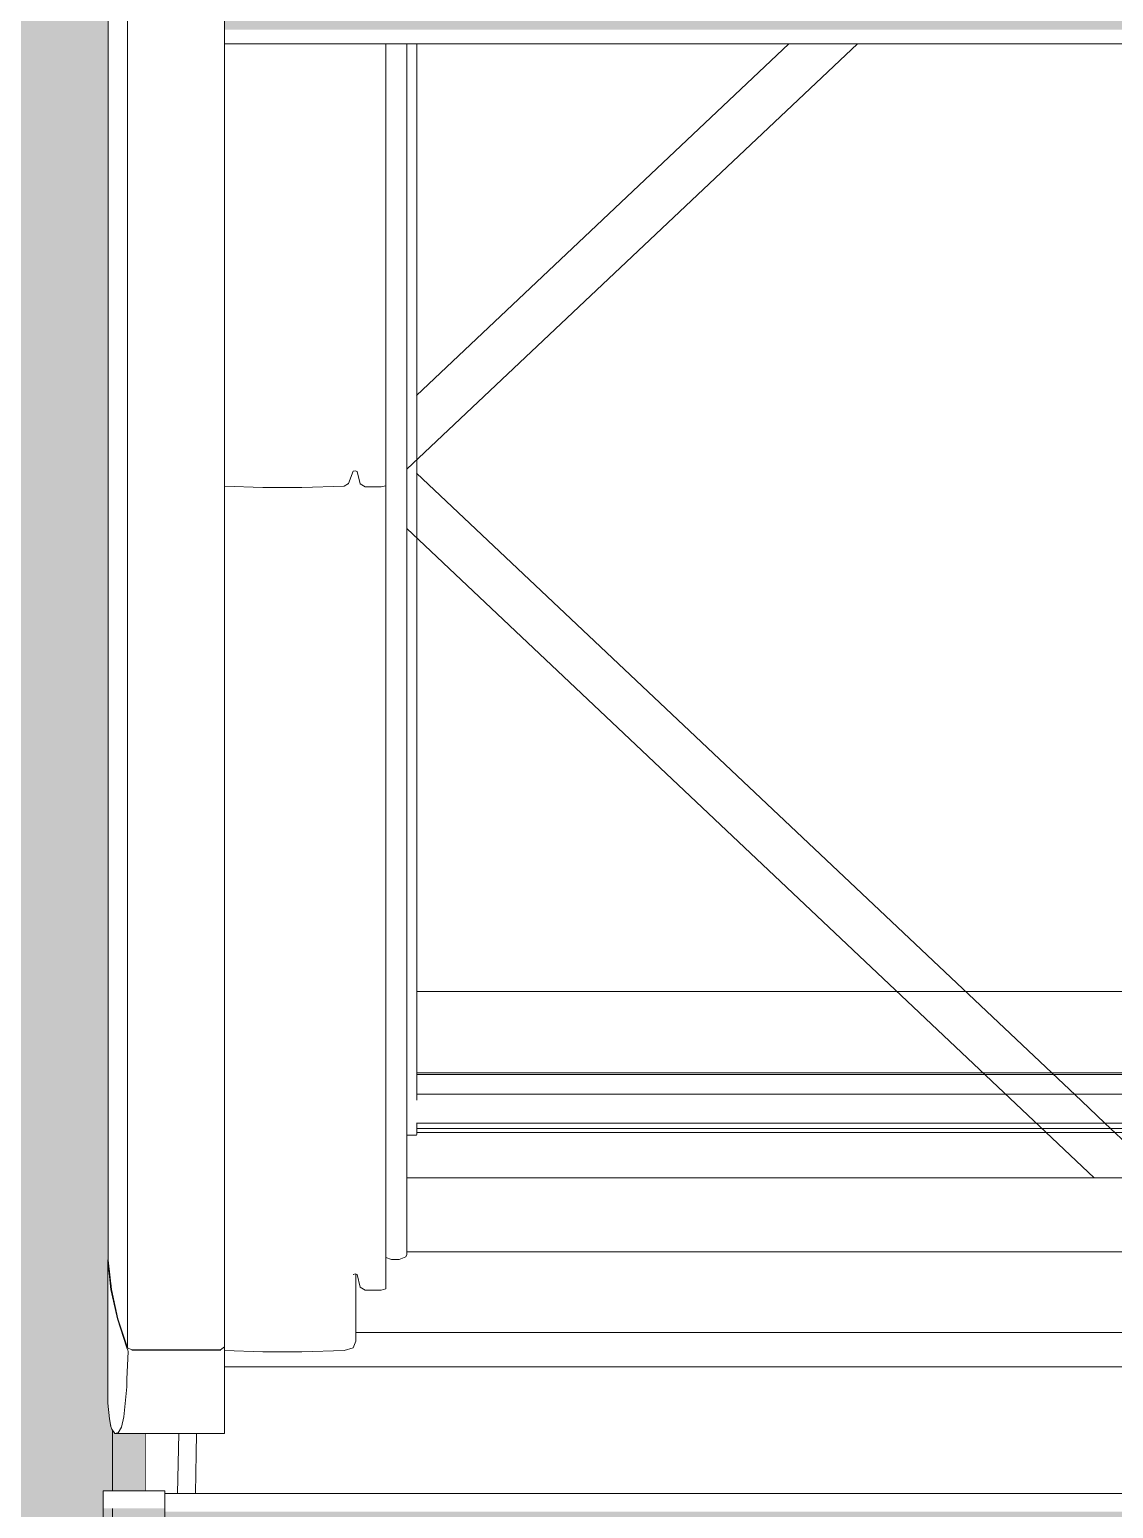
# Model space of a CAD drawing. Header units: metres. Extents: x -208 to 1512, y -277 to 123.
# Drawn here: x 826.286 to 826.736, y -12.049 to -11.434 of the extents above; entities that cross this region are included whole.
import ezdxf

# ---------------------------------------------------------------- set-up
doc = ezdxf.new("R2010")
doc.units = ezdxf.units.M
doc.header["$MEASUREMENT"] = 0
doc.linetypes.add('Wipeout_Contour', pattern=[1, 0, -1])
for name, color, linetype in [('325 Dachfenster', 7, 'Continuous'), ('330 Dachaufbau', 7, 'Continuous'), ('918 Lageplan Beschriftung.x', 7, 'Continuous')]:
    doc.layers.add(name, color=color, linetype=linetype)

# ---------------------------------------------------------------- blocks, each defined once
blk = doc.blocks.new('Dachfläche_65_5', base_point=(831.51728, -10.4))
at = {"layer": '330 Dachaufbau', "linetype": 'Continuous', "lineweight": 0, "true_color": 0x000000}
h = blk.add_hatch(color=18, dxfattribs=at)
h.paths.add_polyline_path([(831.51728, -13.58499), (828.57228, -13.58499), (828.57228, -11.155), (831.51728, -11.155), (831.51728, -10.4), (825.29541, -10.4), (825.31254, -15.07), (826.27442, -15.07), (826.27442, -14.22801), (828.02442, -14.22801), (828.02442, -15.07), (828.70279, -15.07), (828.70279, -14.22801), (830.45279, -14.22801), (830.45279, -15.07), (831.51728, -15.07)])
h.paths.add_polyline_path([(826.32035, -12.8025), (826.32035, -11.20127), (828.02035, -11.20127), (828.02035, -12.8025)], flags=0)
at = {"layer": '330 Dachaufbau', "color": 7, "linetype": 'Continuous', "lineweight": 18, "flags": 128}
blk.add_lwpolyline([(826.32035, -11.20127), (826.32035, -12.8025)], dxfattribs=at)
blk = doc.blocks.new('VELUX SlopeRoofBundle[46]_5', base_point=(825.25728, 0))
at = {"color": 254, "linetype": 'Wipeout_Contour', "lineweight": 0, "ltscale": 4131.652836}
blk.add_wipeout([(826.31863, -11.37525), (826.31863, -11.94556), (826.31993, -11.95781), (826.31993, -11.38652), (826.31973, -11.38562)], dxfattribs=at).dxf.layer = '325 Dachfenster'
at = {"color": 254, "linetype": 'Wipeout_Contour', "lineweight": 0, "ltscale": 3305.821975}
blk.add_wipeout([(826.36693, -11.62407), (826.38283, -11.62459), (826.38283, -11.44018), (826.36693, -11.44018)], dxfattribs=at).dxf.layer = '325 Dachfenster'
at = {"color": 254, "linetype": 'Wipeout_Contour', "lineweight": 0, "ltscale": 3305.999676}
blk.add_wipeout([(826.42043, -11.44018), (826.41843, -11.44018), (826.41843, -11.62296), (826.42043, -11.6178)], dxfattribs=at).dxf.layer = '325 Dachfenster'
at = {"color": 254, "linetype": 'Wipeout_Contour', "lineweight": 0, "ltscale": 3306.037393}
blk.add_wipeout([(826.42543, -11.6243), (826.43203, -11.6243), (826.43203, -11.44018), (826.42543, -11.44018)], dxfattribs=at).dxf.layer = '325 Dachfenster'
at = {"color": 254, "linetype": 'Wipeout_Contour', "lineweight": 0, "ltscale": 3306.0949}
blk.add_wipeout([(826.43943, -11.44018), (826.43943, -11.94526), (826.44223, -11.94413), (826.44223, -11.44018)], dxfattribs=at).dxf.layer = '325 Dachfenster'
at = {"color": 254, "linetype": 'Wipeout_Contour', "lineweight": 0, "ltscale": 4958.367861}
blk.add_wipeout([(826.33413, -12.0176), (826.33413, -12.04136), (826.34213, -12.04136), (826.34213, -12.04256), (826.34613, -12.04256), (826.34676, -12.0176)], dxfattribs=at).dxf.layer = '325 Dachfenster'
at = {"color": 254, "linetype": 'Wipeout_Contour', "lineweight": 0, "ltscale": 6611.232745}
blk.add_wipeout([(826.3165, -12.13498), (826.31653, -12.20866), (826.31653, -12.1902), (826.31653, -12.07098), (826.31652, -12.05748), (826.31651, -12.04871), (826.3165, -12.04136), (826.3165, -12.04348)], dxfattribs=at).dxf.layer = '325 Dachfenster'
at = {"color": 254, "linetype": 'Wipeout_Contour', "lineweight": 0, "ltscale": 4131.58464}
blk.add_wipeout([(826.31993, -11.38652), (826.31993, -11.95781), (826.32263, -11.96998), (826.32263, -11.39838), (826.32243, -11.39779)], dxfattribs=at).dxf.layer = '325 Dachfenster'
at = {"color": 254, "linetype": 'Wipeout_Contour', "lineweight": 0, "ltscale": 3305.953757}
blk.add_wipeout([(826.39903, -11.62459), (826.41663, -11.62402), (826.41663, -11.44018), (826.39903, -11.44018)], dxfattribs=at).dxf.layer = '325 Dachfenster'
at = {"color": 254, "linetype": 'Wipeout_Contour', "lineweight": 0, "ltscale": 3306.019877}
blk.add_wipeout([(826.42543, -11.44018), (826.42333, -11.44018), (826.42333, -11.62303), (826.42543, -11.6243)], dxfattribs=at).dxf.layer = '325 Dachfenster'
at = {"color": 254, "linetype": 'Wipeout_Contour', "lineweight": 0, "ltscale": 3306.054346}
blk.add_wipeout([(826.43203, -11.6243), (826.43393, -11.62381), (826.43393, -11.44018), (826.43203, -11.44018)], dxfattribs=at).dxf.layer = '325 Dachfenster'
at = {"color": 254, "linetype": 'Wipeout_Contour', "lineweight": 0, "ltscale": 3305.734784}
blk.add_wipeout([(826.34799, -12.0176), (826.34744, -12.04256), (826.35487, -12.04256), (826.35525, -12.0176)], dxfattribs=at).dxf.layer = '325 Dachfenster'
at = {"color": 254, "linetype": 'Wipeout_Contour', "lineweight": 0, "ltscale": 3305.66863}
blk.add_wipeout([(826.3165, -12.04136), (826.31651, -12.04871), (826.34213, -12.04871), (826.34213, -12.04136)], dxfattribs=at).dxf.layer = '325 Dachfenster'
at = {"layer": '325 Dachfenster', "linetype": 'Continuous', "lineweight": 0, "flags": 128}
for points in [[(826.3165, -12.04136), (826.31651, -12.04871), (826.31652, -12.05748), (826.31653, -12.0678), (826.31653, -12.07098), (826.31748, -12.07961), (826.31783, -12.08318), (826.31975, -12.09276), (826.32043, -12.09654), (826.32342, -12.10691), (826.32453, -12.11157), (826.3253, -12.11348), (826.32738, -12.12034), (826.3287, -12.12692), (826.33244, -12.15704), (826.33452, -12.1849), (826.33495, -12.21028), (826.33367, -12.23277), (826.33078, -12.25214), (826.32628, -12.26813)], [(826.3165, -12.04348), (826.3165, -12.04136)], [(826.3165, -12.13498), (826.3165, -12.04348)]]:
    blk.add_lwpolyline(points, dxfattribs=at)
at = {"color": 254, "linetype": 'Wipeout_Contour', "lineweight": 0, "ltscale": 4131.57881}
blk.add_wipeout([(826.32263, -11.39838), (826.32263, -11.96998), (826.32663, -11.98193), (826.32663, -11.41026), (826.32643, -11.40974)], dxfattribs=at).dxf.layer = '325 Dachfenster'
at = {"color": 254, "linetype": 'Wipeout_Contour', "lineweight": 0, "ltscale": 3305.886216}
blk.add_wipeout([(826.38283, -11.62459), (826.39903, -11.62459), (826.39903, -11.44018), (826.38283, -11.44018)], dxfattribs=at).dxf.layer = '325 Dachfenster'
at = {"color": 254, "linetype": 'Wipeout_Contour', "lineweight": 0, "ltscale": 3305.992491}
blk.add_wipeout([(826.41663, -11.62402), (826.41843, -11.62296), (826.41843, -11.44018), (826.41663, -11.44018)], dxfattribs=at).dxf.layer = '325 Dachfenster'
at = {"color": 254, "linetype": 'Wipeout_Contour', "lineweight": 0, "ltscale": 3306.072037}
blk.add_wipeout([(826.43393, -11.94451), (826.43633, -11.94533), (826.43633, -11.44018), (826.43393, -11.44018)], dxfattribs=at).dxf.layer = '325 Dachfenster'
at = {"color": 254, "linetype": 'Wipeout_Contour', "lineweight": 0, "ltscale": 6614.653848}
blk.add_wipeout([(826.35487, -12.04256), (827.13339, -12.04256), (827.13301, -12.0176), (827.12133, -12.0176), (827.12133, -11.98995), (826.36693, -11.98995), (826.36693, -12.0176), (826.35525, -12.0176)], dxfattribs=at).dxf.layer = '325 Dachfenster'
at = {"color": 254, "linetype": 'Wipeout_Contour', "lineweight": 0, "ltscale": 3305.746472}
blk.add_wipeout([(826.34733, -12.04256), (826.34744, -12.04256), (826.34799, -12.0176), (826.34788, -12.0176)], dxfattribs=at).dxf.layer = '325 Dachfenster'
at = {"color": 254, "linetype": 'Wipeout_Contour', "lineweight": 0, "ltscale": 4959.115113}
blk.add_wipeout([(826.32663, -11.41026), (826.32663, -11.98193), (826.32843, -11.98289), (826.32843, -11.411), (826.32697, -11.411), (826.32688, -11.41092)], dxfattribs=at).dxf.layer = '325 Dachfenster'
at = {"color": 254, "linetype": 'Wipeout_Contour', "lineweight": 0, "ltscale": 3306.005593}
blk.add_wipeout([(826.42043, -11.6178), (826.42123, -11.61759), (826.42123, -11.44018), (826.42043, -11.44018)], dxfattribs=at).dxf.layer = '325 Dachfenster'
at = {"color": 254, "linetype": 'Wipeout_Contour', "lineweight": 0, "ltscale": 3306.083147}
blk.add_wipeout([(826.43943, -11.44018), (826.43633, -11.44018), (826.43633, -11.94533), (826.43943, -11.94526)], dxfattribs=at).dxf.layer = '325 Dachfenster'
at = {"color": 254, "linetype": 'Wipeout_Contour', "lineweight": 0, "ltscale": 4958.689797}
blk.add_wipeout([(826.31973, -12.01464), (826.32013, -12.01575), (826.32143, -12.0176), (826.32243, -12.01731), (826.32243, -11.96998), (826.31973, -11.95781)], dxfattribs=at).dxf.layer = '325 Dachfenster'
at = {"color": 254, "linetype": 'Wipeout_Contour', "lineweight": 0, "ltscale": 3306.417772}
blk.add_wipeout([(826.34738, -12.0176), (826.34726, -12.04256), (826.34733, -12.04256), (826.34788, -12.0176)], dxfattribs=at).dxf.layer = '325 Dachfenster'
at = {"color": 254, "linetype": 'Wipeout_Contour', "lineweight": 0, "ltscale": 3305.719269}
blk.add_wipeout([(826.32843, -11.411), (826.32843, -11.98289), (826.36523, -11.98289), (826.36523, -11.411)], dxfattribs=at).dxf.layer = '325 Dachfenster'
at = {"color": 254, "linetype": 'Wipeout_Contour', "lineweight": 0, "ltscale": 3306.008788}
blk.add_wipeout([(826.42123, -11.61759), (826.42203, -11.61787), (826.42203, -11.44018), (826.42123, -11.44018)], dxfattribs=at).dxf.layer = '325 Dachfenster'
at = {"color": 254, "linetype": 'Wipeout_Contour', "lineweight": 0, "ltscale": 6610.644849}
blk.add_wipeout([(826.44223, -11.44018), (826.44223, -11.94413), (826.44273, -11.94328), (826.44273, -11.94215), (826.44263, -11.94215), (826.44263, -11.92029), (826.44273, -11.92003), (826.44273, -11.44018)], dxfattribs=at).dxf.layer = '325 Dachfenster'
at = {"color": 254, "linetype": 'Wipeout_Contour', "lineweight": 0, "ltscale": 3306.068774}
blk.add_wipeout([(826.43203, -11.95799), (826.43393, -11.95749), (826.43393, -11.62381), (826.43203, -11.6243)], dxfattribs=at).dxf.layer = '325 Dachfenster'
at = {"color": 254, "linetype": 'Wipeout_Contour', "lineweight": 0, "ltscale": 3305.334016}
blk.add_wipeout([(826.34613, -12.04256), (826.34726, -12.04256), (826.34738, -12.0176), (826.34676, -12.0176)], dxfattribs=at).dxf.layer = '325 Dachfenster'
at = {"color": 254, "linetype": 'Wipeout_Contour', "lineweight": 0, "ltscale": 3305.796215}
blk.add_wipeout([(826.36693, -11.411), (826.36523, -11.411), (826.36523, -11.98289), (826.36693, -11.98163)], dxfattribs=at).dxf.layer = '325 Dachfenster'
at = {"color": 254, "linetype": 'Wipeout_Contour', "lineweight": 0, "ltscale": 3306.012677}
blk.add_wipeout([(826.42203, -11.61787), (826.42333, -11.62303), (826.42333, -11.44018), (826.42203, -11.44018)], dxfattribs=at).dxf.layer = '325 Dachfenster'
at = {"color": 254, "linetype": 'Wipeout_Contour', "lineweight": 0, "ltscale": 3307.320356}
blk.add_wipeout([(826.44273, -11.91132), (826.44273, -11.91139), (827.04553, -11.91139), (827.04553, -11.91132)], dxfattribs=at).dxf.layer = '325 Dachfenster'
at = {"color": 254, "linetype": 'Wipeout_Contour', "lineweight": 0, "ltscale": 3307.321114}
blk.add_wipeout([(826.44263, -11.922), (826.44263, -11.92702), (827.04563, -11.92702), (827.04563, -11.922)], dxfattribs=at).dxf.layer = '325 Dachfenster'
at = {"color": 254, "linetype": 'Wipeout_Contour', "lineweight": 0, "ltscale": 6611.175232}
blk.add_wipeout([(826.32243, -11.96998), (826.32243, -12.01731), (826.32273, -12.01725), (826.32414, -12.0149), (826.3251, -12.01069), (826.32631, -11.99817), (826.32643, -11.99497), (826.32643, -11.98193)], dxfattribs=at).dxf.layer = '325 Dachfenster'
at = {"color": 254, "linetype": 'Wipeout_Contour', "lineweight": 0, "ltscale": 3307.32818}
blk.add_wipeout([(827.14613, -12.04256), (826.34213, -12.04256), (826.34213, -12.05005), (827.14613, -12.05005)], dxfattribs=at).dxf.layer = '325 Dachfenster'
at = {"layer": '325 Dachfenster', "linetype": 'Continuous', "lineweight": 0, "flags": 128}
for points in [[(826.3165, -12.04136), (826.34213, -12.04136)], [(826.34213, -12.04136), (826.34213, -12.04871), (826.34213, -12.05748), (826.34213, -12.0678), (826.34213, -12.07961), (826.34213, -12.09276), (826.34213, -12.10691), (826.34213, -12.11348), (826.34213, -12.12034), (826.34213, -12.12692), (826.34213, -12.15704), (826.34213, -12.1849), (826.34213, -12.21028), (826.34213, -12.23277), (826.34213, -12.25214), (826.34213, -12.26813)], [(826.34213, -12.04256), (827.14613, -12.04256)]]:
    blk.add_lwpolyline(points, dxfattribs=at)
at = {"color": 254, "linetype": 'Wipeout_Contour', "lineweight": 0, "ltscale": 3307.293578}
blk.add_wipeout([(826.36693, -11.43431), (826.36693, -11.44005), (827.12133, -11.44005), (827.12133, -11.43431)], dxfattribs=at).dxf.layer = '325 Dachfenster'
at = {"color": 254, "linetype": 'Wipeout_Contour', "lineweight": 0, "ltscale": 3306.014617}
blk.add_wipeout([(826.41843, -11.62296), (826.41843, -11.95668), (826.42043, -11.95152), (826.42043, -11.6178)], dxfattribs=at).dxf.layer = '325 Dachfenster'
at = {"color": 254, "linetype": 'Wipeout_Contour', "lineweight": 0, "ltscale": 3305.836678}
blk.add_wipeout([(826.36693, -11.95779), (826.38283, -11.95831), (826.38283, -11.62459), (826.36693, -11.62407)], dxfattribs=at).dxf.layer = '325 Dachfenster'
at = {"color": 254, "linetype": 'Wipeout_Contour', "lineweight": 0, "ltscale": 3307.320515}
blk.add_wipeout([(826.44273, -11.91139), (826.44273, -11.91683), (827.04553, -11.91683), (827.04553, -11.91139)], dxfattribs=at).dxf.layer = '325 Dachfenster'
at = {"color": 254, "linetype": 'Wipeout_Contour', "lineweight": 0, "ltscale": 4131.947591}
blk.add_wipeout([(826.31843, -11.94556), (826.31843, -12.00497), (826.3192, -12.01147), (826.31973, -12.01464), (826.31973, -11.95781)], dxfattribs=at).dxf.layer = '325 Dachfenster'
at = {"color": 254, "linetype": 'Wipeout_Contour', "lineweight": 0, "ltscale": 3307.29374}
blk.add_wipeout([(826.36693, -11.44018), (827.12133, -11.44018), (827.12133, -11.44005), (826.36693, -11.44005)], dxfattribs=at).dxf.layer = '325 Dachfenster'
at = {"color": 254, "linetype": 'Wipeout_Contour', "lineweight": 0, "ltscale": 3306.027658}
blk.add_wipeout([(826.42203, -11.95155), (826.42333, -11.95672), (826.42333, -11.62303), (826.42203, -11.61787)], dxfattribs=at).dxf.layer = '325 Dachfenster'
at = {"color": 254, "linetype": 'Wipeout_Contour', "lineweight": 0, "ltscale": 3306.00721}
blk.add_wipeout([(826.41663, -11.62402), (826.41663, -11.95774), (826.41843, -11.95668), (826.41843, -11.62296)], dxfattribs=at).dxf.layer = '325 Dachfenster'
at = {"color": 254, "linetype": 'Wipeout_Contour', "lineweight": 0, "ltscale": 2480.374807}
blk.add_wipeout([(826.72826, -11.91132), (826.44273, -11.64166), (826.44273, -11.91132)], dxfattribs=at).dxf.layer = '325 Dachfenster'
at = {"color": 254, "linetype": 'Wipeout_Contour', "lineweight": 0, "ltscale": 3307.320731}
blk.add_wipeout([(826.44273, -11.91754), (826.44273, -11.91818), (827.04553, -11.91818), (827.04553, -11.91754)], dxfattribs=at).dxf.layer = '325 Dachfenster'
at = {"color": 254, "linetype": 'Wipeout_Contour', "lineweight": 0, "ltscale": 4132.582719}
blk.add_wipeout([(826.32143, -12.0176), (826.36693, -12.0176), (826.36693, -12.01725), (826.32273, -12.01725), (826.32243, -12.01731)], dxfattribs=at).dxf.layer = '325 Dachfenster'
at = {"color": 254, "linetype": 'Wipeout_Contour', "lineweight": 0, "ltscale": 2480.248696}
blk.add_wipeout([(826.62987, -11.44018), (826.44273, -11.44018), (826.44273, -11.61692)], dxfattribs=at).dxf.layer = '325 Dachfenster'
at = {"color": 254, "linetype": 'Wipeout_Contour', "lineweight": 0, "ltscale": 3305.968463}
blk.add_wipeout([(826.39903, -11.62459), (826.39903, -11.95831), (826.41663, -11.95774), (826.41663, -11.62402)], dxfattribs=at).dxf.layer = '325 Dachfenster'
at = {"color": 254, "linetype": 'Wipeout_Contour', "lineweight": 0, "ltscale": 3306.034649}
blk.add_wipeout([(826.42333, -11.95672), (826.42543, -11.95799), (826.42543, -11.6243), (826.42333, -11.62303)], dxfattribs=at).dxf.layer = '325 Dachfenster'
at = {"color": 254, "linetype": 'Wipeout_Contour', "lineweight": 0, "ltscale": 6614.64011}
blk.add_wipeout([(826.44263, -11.92029), (826.44263, -11.92115), (827.04563, -11.92115), (827.04563, -11.92029), (827.04553, -11.92003), (827.04553, -11.91924), (826.44273, -11.91924), (826.44273, -11.92003)], dxfattribs=at).dxf.layer = '325 Dachfenster'
at = {"color": 254, "linetype": 'Wipeout_Contour', "lineweight": 0, "ltscale": 3305.69894}
blk.add_wipeout([(826.32414, -12.0149), (826.32273, -12.01725), (826.36693, -12.01725), (826.36693, -12.0149)], dxfattribs=at).dxf.layer = '325 Dachfenster'
at = {"color": 254, "linetype": 'Wipeout_Contour', "lineweight": 0, "ltscale": 6614.605508}
blk.add_wipeout([(826.44273, -11.64166), (826.72826, -11.91132), (826.76001, -11.91132), (827.04553, -11.64166), (827.04553, -11.61692), (826.85839, -11.44018), (826.62987, -11.44018), (826.44273, -11.61692)], dxfattribs=at).dxf.layer = '325 Dachfenster'
at = {"color": 254, "linetype": 'Wipeout_Contour', "lineweight": 0, "ltscale": 4959.798749}
blk.add_wipeout([(826.42043, -11.6178), (826.42043, -11.95152), (826.42053, -11.95149), (826.42053, -11.95146), (826.42123, -11.95127), (826.42123, -11.61759)], dxfattribs=at).dxf.layer = '325 Dachfenster'
at = {"color": 254, "linetype": 'Wipeout_Contour', "lineweight": 0, "ltscale": 3306.052126}
blk.add_wipeout([(826.42543, -11.95799), (826.43203, -11.95799), (826.43203, -11.6243), (826.42543, -11.6243)], dxfattribs=at).dxf.layer = '325 Dachfenster'
at = {"color": 254, "linetype": 'Wipeout_Contour', "lineweight": 0, "ltscale": 3305.900888}
blk.add_wipeout([(826.38283, -11.62459), (826.38283, -11.95831), (826.39903, -11.95831), (826.39903, -11.62459)], dxfattribs=at).dxf.layer = '325 Dachfenster'
at = {"color": 254, "linetype": 'Wipeout_Contour', "lineweight": 0, "ltscale": 3307.32078}
blk.add_wipeout([(826.44273, -11.91818), (826.44273, -11.91924), (827.04553, -11.91924), (827.04553, -11.91818)], dxfattribs=at).dxf.layer = '325 Dachfenster'
at = {"color": 254, "linetype": 'Wipeout_Contour', "lineweight": 0, "ltscale": 3305.710457}
blk.add_wipeout([(826.3251, -12.01069), (826.32414, -12.0149), (826.36693, -12.0149), (826.36693, -12.01069)], dxfattribs=at).dxf.layer = '325 Dachfenster'
at = {"layer": '325 Dachfenster', "linetype": 'Continuous', "lineweight": 0, "flags": 128}
for points in [[(827.12133, -11.44018), (826.36693, -11.44018)], [(826.62987, -11.44018), (826.44273, -11.61692)], [(826.60142, -11.44018), (826.4467, -11.5863)], [(826.44683, -11.87915), (826.44683, -11.44018)], [(826.41663, -11.62402), (826.39903, -11.62459), (826.38283, -11.62459), (826.36693, -11.62407)], [(826.43393, -11.62381), (826.43203, -11.6243), (826.42543, -11.6243)], [(826.74413, -11.89944), (826.73268, -11.88862), (826.72294, -11.87943), (826.4467, -11.61854)], [(826.72826, -11.91132), (826.44273, -11.64166)], [(827.04143, -11.83396), (826.44683, -11.83396)], [(827.04143, -11.86769), (826.44683, -11.86769)], [(827.04143, -11.86847), (826.44683, -11.86847)], [(827.04143, -11.8766), (826.44683, -11.8766)], [(826.44273, -11.89357), (826.44663, -11.89357)], [(826.44663, -11.89357), (826.44683, -11.89336)], [(827.04157, -11.88862), (826.4467, -11.88862)], [(826.44683, -11.89336), (826.44683, -11.88862)], [(827.04143, -11.89081), (826.44683, -11.89081)], [(827.04143, -11.89251), (826.44683, -11.89251)], [(827.04553, -11.91132), (826.44273, -11.91132)], [(827.04553, -11.91139), (826.44273, -11.91139)], [(826.32143, -12.0176), (826.36693, -12.0176)], [(826.34744, -12.04256), (826.34799, -12.0176)], [(826.35525, -12.0176), (826.35487, -12.04256)]]:
    blk.add_lwpolyline(points, dxfattribs=at)
at = {"color": 254, "linetype": 'Wipeout_Contour', "lineweight": 0, "ltscale": 3306.023281}
blk.add_wipeout([(826.42123, -11.61759), (826.42123, -11.95127), (826.42203, -11.95155), (826.42203, -11.61787)], dxfattribs=at).dxf.layer = '325 Dachfenster'
at = {"color": 254, "linetype": 'Wipeout_Contour', "lineweight": 0, "ltscale": 3307.320692}
blk.add_wipeout([(826.44273, -11.91683), (826.44273, -11.91754), (827.04553, -11.91754), (827.04553, -11.91683)], dxfattribs=at).dxf.layer = '325 Dachfenster'
at = {"color": 254, "linetype": 'Wipeout_Contour', "lineweight": 0, "ltscale": 3307.320945}
blk.add_wipeout([(826.44263, -11.92115), (826.44263, -11.922), (827.04563, -11.922), (827.04563, -11.92115)], dxfattribs=at).dxf.layer = '325 Dachfenster'
at = {"color": 254, "linetype": 'Wipeout_Contour', "lineweight": 0, "ltscale": 3305.846906}
blk.add_wipeout([(826.36693, -11.95779), (826.36693, -11.98311), (826.38283, -11.98362), (826.38283, -11.95831)], dxfattribs=at).dxf.layer = '325 Dachfenster'
at = {"color": 254, "linetype": 'Wipeout_Contour', "lineweight": 0, "ltscale": 3305.705723}
blk.add_wipeout([(826.32631, -11.99817), (826.3251, -12.01069), (826.36693, -12.01069), (826.36693, -11.99817)], dxfattribs=at).dxf.layer = '325 Dachfenster'
at = {"layer": '325 Dachfenster', "linetype": 'Continuous', "lineweight": 0, "flags": 128}
for points in [[(826.44273, -11.92003), (826.44273, -11.44018)], [(826.42043, -11.6178), (826.41843, -11.62296)], [(826.42123, -11.61759), (826.42043, -11.6178)], [(826.42203, -11.61787), (826.42123, -11.61759)], [(826.42333, -11.62303), (826.42203, -11.61787)], [(826.41843, -11.62296), (826.41663, -11.62402)], [(826.42543, -11.6243), (826.42333, -11.62303)]]:
    blk.add_lwpolyline(points, dxfattribs=at)
at = {"color": 254, "linetype": 'Wipeout_Contour', "lineweight": 0, "ltscale": 3305.911138}
blk.add_wipeout([(826.38283, -11.98362), (826.39903, -11.98362), (826.39903, -11.95831), (826.38283, -11.95831)], dxfattribs=at).dxf.layer = '325 Dachfenster'
at = {"color": 254, "linetype": 'Wipeout_Contour', "lineweight": 0, "ltscale": 3305.978689}
blk.add_wipeout([(826.39903, -11.95831), (826.39903, -11.98362), (826.41663, -11.98306), (826.41663, -11.95774)], dxfattribs=at).dxf.layer = '325 Dachfenster'
at = {"color": 254, "linetype": 'Wipeout_Contour', "lineweight": 0, "ltscale": 3305.695603}
blk.add_wipeout([(826.42043, -11.95159), (826.41843, -11.95668), (826.42043, -11.98199), (826.42143, -11.97924)], dxfattribs=at).dxf.layer = '325 Dachfenster'
at = {"color": 254, "linetype": 'Wipeout_Contour', "lineweight": 0, "ltscale": 2480.020942}
blk.add_wipeout([(826.41663, -11.98306), (826.42043, -11.98199), (826.41663, -11.95774)], dxfattribs=at).dxf.layer = '325 Dachfenster'
at = {"color": 254, "linetype": 'Wipeout_Contour', "lineweight": 0, "ltscale": 2479.535461}
blk.add_wipeout([(826.41663, -11.95774), (826.42043, -11.98199), (826.41843, -11.95668)], dxfattribs=at).dxf.layer = '325 Dachfenster'
at = {"color": 254, "linetype": 'Wipeout_Contour', "lineweight": 0, "ltscale": 5785.988447}
blk.add_wipeout([(826.42046, -11.95151), (826.42043, -11.95159), (826.42143, -11.97924), (826.42143, -11.95134), (826.42123, -11.95127), (826.42053, -11.95146), (826.42053, -11.95149)], dxfattribs=at).dxf.layer = '325 Dachfenster'
at = {"color": 254, "linetype": 'Wipeout_Contour', "lineweight": 0, "ltscale": 3305.039921}
blk.add_wipeout([(826.41843, -11.95668), (826.42043, -11.95159), (826.42046, -11.95151), (826.42043, -11.95152)], dxfattribs=at).dxf.layer = '325 Dachfenster'
at = {"color": 254, "linetype": 'Wipeout_Contour', "lineweight": 0, "ltscale": 3307.323723}
blk.add_wipeout([(826.42143, -11.96365), (826.42143, -11.9756), (827.06683, -11.9756), (827.06683, -11.96365)], dxfattribs=at).dxf.layer = '325 Dachfenster'
at = {"color": 254, "linetype": 'Wipeout_Contour', "lineweight": 0, "ltscale": 13229.280036}
blk.add_wipeout([(826.42143, -11.95134), (826.42143, -11.96365), (827.06683, -11.96365), (827.06683, -11.95134), (827.06623, -11.95155), (827.06493, -11.95672), (827.06283, -11.95799), (827.05623, -11.95799), (827.05433, -11.95749), (827.05433, -11.94908), (826.43393, -11.94908), (826.43393, -11.95749), (826.43203, -11.95799), (826.42543, -11.95799), (826.42333, -11.95672), (826.42203, -11.95155)], dxfattribs=at).dxf.layer = '325 Dachfenster'
at = {"color": 254, "linetype": 'Wipeout_Contour', "lineweight": 0, "ltscale": 3307.32407}
blk.add_wipeout([(826.42143, -11.9756), (826.42143, -11.97567), (827.06683, -11.97567), (827.06683, -11.9756)], dxfattribs=at).dxf.layer = '325 Dachfenster'
at = {"layer": '325 Dachfenster', "linetype": 'Continuous', "lineweight": 0, "flags": 128}
for points in [[(826.42046, -11.95151), (826.42043, -11.95159)], [(826.42053, -11.95146), (826.42123, -11.95127)], [(826.42053, -11.95149), (826.42053, -11.95146)], [(826.42123, -11.95127), (826.42203, -11.95155)], [(826.42203, -11.95155), (826.42333, -11.95672)], [(826.42333, -11.95672), (826.42543, -11.95799)], [(826.42543, -11.95799), (826.43203, -11.95799), (826.43393, -11.95749)]]:
    blk.add_lwpolyline(points, dxfattribs=at)
at = {"color": 254, "linetype": 'Wipeout_Contour', "lineweight": 0, "ltscale": 11575.603514}
blk.add_wipeout([(826.43393, -11.94451), (826.43393, -11.94908), (827.05433, -11.94908), (827.05433, -11.94451), (827.05193, -11.94533), (827.04883, -11.94526), (827.04603, -11.94413), (827.04553, -11.94328), (827.04553, -11.94215), (826.44273, -11.94215), (826.44273, -11.94328), (826.44223, -11.94413), (826.43943, -11.94526), (826.43633, -11.94533)], dxfattribs=at).dxf.layer = '325 Dachfenster'
at = {"color": 254, "linetype": 'Wipeout_Contour', "lineweight": 0, "ltscale": 13229.29165}
blk.add_wipeout([(826.36693, -11.98995), (827.12133, -11.98995), (827.12133, -11.98311), (827.10543, -11.98362), (827.08923, -11.98362), (827.07163, -11.98306), (827.06783, -11.98199), (827.06683, -11.97924), (827.06683, -11.97567), (826.42143, -11.97567), (826.42143, -11.97924), (826.42043, -11.98199), (826.41663, -11.98306), (826.39903, -11.98362), (826.38283, -11.98362), (826.36693, -11.98311)], dxfattribs=at).dxf.layer = '325 Dachfenster'
at = {"layer": '325 Dachfenster', "linetype": 'Continuous', "lineweight": 0, "flags": 128}
for points in [[(826.43393, -11.95749), (826.43393, -11.62381), (826.43393, -11.44018)], [(826.43633, -11.94533), (826.43393, -11.94451)], [(826.43943, -11.94526), (826.43633, -11.94533)], [(826.42143, -11.95134), (826.42143, -11.97924)], [(826.42143, -11.97924), (826.42043, -11.98199)], [(827.06683, -11.97567), (826.42143, -11.97567)]]:
    blk.add_lwpolyline(points, dxfattribs=at)
at = {"color": 254, "linetype": 'Wipeout_Contour', "lineweight": 0, "ltscale": 3307.321814}
blk.add_wipeout([(826.44263, -11.93133), (826.44263, -11.94194), (827.04563, -11.94194), (827.04563, -11.93133)], dxfattribs=at).dxf.layer = '325 Dachfenster'
at = {"color": 254, "linetype": 'Wipeout_Contour', "lineweight": 0, "ltscale": 11572.975922}
blk.add_wipeout([(826.31863, -11.94541), (826.31843, -11.94556), (826.31973, -11.95781), (826.32243, -11.96998), (826.32643, -11.98193), (826.32685, -11.98303), (826.36693, -11.98303), (826.36693, -11.98163), (826.36523, -11.98289), (826.32843, -11.98289), (826.32663, -11.98193), (826.32263, -11.96998), (826.31993, -11.95781), (826.31863, -11.94556)], dxfattribs=at).dxf.layer = '325 Dachfenster'
at = {"layer": '325 Dachfenster', "linetype": 'Continuous', "lineweight": 0, "flags": 128}
for points in [[(826.31863, -11.94556), (826.31863, -11.37525)], [(826.31843, -11.94556), (826.31863, -11.94541)], [(826.31843, -12.00497), (826.31843, -11.94556)]]:
    blk.add_lwpolyline(points, dxfattribs=at)
at = {"color": 254, "linetype": 'Wipeout_Contour', "lineweight": 0, "ltscale": 3307.321383}
blk.add_wipeout([(826.44263, -11.93133), (827.04563, -11.93133), (827.04563, -11.92702), (826.44263, -11.92702)], dxfattribs=at).dxf.layer = '325 Dachfenster'
at = {"color": 254, "linetype": 'Wipeout_Contour', "lineweight": 0, "ltscale": 3307.322126}
blk.add_wipeout([(826.44263, -11.94194), (826.44263, -11.94215), (827.04563, -11.94215), (827.04563, -11.94194)], dxfattribs=at).dxf.layer = '325 Dachfenster'
at = {"color": 254, "linetype": 'Wipeout_Contour', "lineweight": 0, "ltscale": 4132.634735}
blk.add_wipeout([(826.32631, -11.99817), (826.36693, -11.99817), (826.36693, -11.98346), (826.32694, -11.98346), (826.32643, -11.99497)], dxfattribs=at).dxf.layer = '325 Dachfenster'
at = {"layer": '325 Dachfenster', "linetype": 'Continuous', "lineweight": 0, "flags": 128}
for points in [[(826.44263, -11.94194), (826.44263, -11.93133), (826.44263, -11.92702), (826.44263, -11.922), (826.44263, -11.92115), (826.44263, -11.92029)], [(826.44273, -11.94328), (826.44223, -11.94413)], [(826.44263, -11.94215), (826.44263, -11.94194)], [(827.04563, -11.94215), (826.44263, -11.94215)], [(826.44273, -11.94328), (826.44273, -11.94215)], [(826.44223, -11.94413), (826.43943, -11.94526)], [(826.36693, -11.98995), (827.12133, -11.98995)]]:
    blk.add_lwpolyline(points, dxfattribs=at)
at = {"color": 254, "linetype": 'Wipeout_Contour', "lineweight": 0, "ltscale": 3305.809914}
blk.add_wipeout([(826.32643, -11.99497), (826.32694, -11.98346), (826.32685, -11.98303), (826.32643, -11.98193)], dxfattribs=at).dxf.layer = '325 Dachfenster'
at = {"color": 254, "linetype": 'Wipeout_Contour', "lineweight": 0, "ltscale": 3305.733691}
blk.add_wipeout([(826.32685, -11.98303), (826.32694, -11.98346), (826.36693, -11.98346), (826.36693, -11.98303)], dxfattribs=at).dxf.layer = '325 Dachfenster'
at = {"layer": '325 Dachfenster', "linetype": 'Continuous', "lineweight": 0, "flags": 128}
for points in [[(826.32663, -11.98193), (826.32663, -11.41026)], [(826.36693, -11.98163), (826.36693, -11.411)], [(826.32685, -11.98303), (826.32643, -11.98193), (826.32243, -11.96998), (826.31973, -11.95781), (826.31843, -11.94556)], [(826.31863, -11.94556), (826.31993, -11.95781), (826.32263, -11.96998), (826.32663, -11.98193)], [(826.31843, -12.00497), (826.3192, -12.01147), (826.31973, -12.01464), (826.32013, -12.01575), (826.32143, -12.0176), (826.32243, -12.01731), (826.32273, -12.01725), (826.32414, -12.0149), (826.3251, -12.01069), (826.32631, -11.99817), (826.32643, -11.99497), (826.32694, -11.98346)], [(826.32663, -11.98193), (826.32843, -11.98289)], [(826.32685, -11.98303), (826.32694, -11.98346)], [(826.32843, -11.98289), (826.36523, -11.98289)], [(826.36523, -11.98289), (826.36693, -11.98163)], [(826.36693, -11.98163), (826.36693, -11.98303)], [(826.42043, -11.98199), (826.41663, -11.98306), (826.39903, -11.98362), (826.38283, -11.98362), (826.36693, -11.98311)], [(826.36693, -11.98303), (826.36693, -11.98346)], [(826.36693, -11.98346), (826.36693, -11.99817), (826.36693, -12.01069), (826.36693, -12.0149), (826.36693, -12.01725), (826.36693, -12.0176)]]:
    blk.add_lwpolyline(points, dxfattribs=at)
blk = doc.blocks.new('Dachfläche_77_5', base_point=(828.07413, -12.8025))
at = {"layer": '325 Dachfenster', "color": 7, "linetype": 'Continuous', "lineweight": 13, "true_color": 0xf4f4f4, "flags": 128}
for points in [[(826.32035, -12.01607), (826.32035, -12.04136)], [(826.33413, -12.04136), (826.33413, -12.0176)]]:
    blk.add_lwpolyline(points, dxfattribs=at)
at = {"layer": '325 Dachfenster', "linetype": 'Continuous', "lineweight": 0}
blk.add_blockref('VELUX SlopeRoofBundle[46]_5', (825.25728, 0), dxfattribs=at)

msp = doc.modelspace()

# ---------------------------------------------------------------- hatches: boundary and pattern name
at = {"layer": '918 Lageplan Beschriftung.x', "linetype": 'Continuous', "lineweight": 0, "true_color": 0x3f0000}
msp.add_hatch(color=18, dxfattribs=at).paths.add_polyline_path([(825.31254, -15.07), (830.63228, -15.07), (830.63228, -15.97), (838.86228, -15.97), (838.86228, -15.07), (844.19207, -15.07), (844.24254, 0.07), (838.34728, 0.07), (838.34728, 0.8), (831.14728, 0.8), (831.14728, 0.07), (825.25702, 0.07)])

# ---------------------------------------------------------------- next in the draw order: block references
at = {"layer": '330 Dachaufbau', "color": 7, "linetype": 'Continuous', "lineweight": 18}
msp.add_blockref('Dachfläche_65_5', (831.51728, -10.4), dxfattribs=at)

# ---------------------------------------------------------------- next in the draw order: block references
at = {"layer": '325 Dachfenster', "color": 7, "linetype": 'Continuous', "lineweight": 13, "true_color": 0xf4f4f4}
msp.add_blockref('Dachfläche_77_5', (828.07413, -12.8025), dxfattribs=at)

doc.saveas('drawing.dxf')
